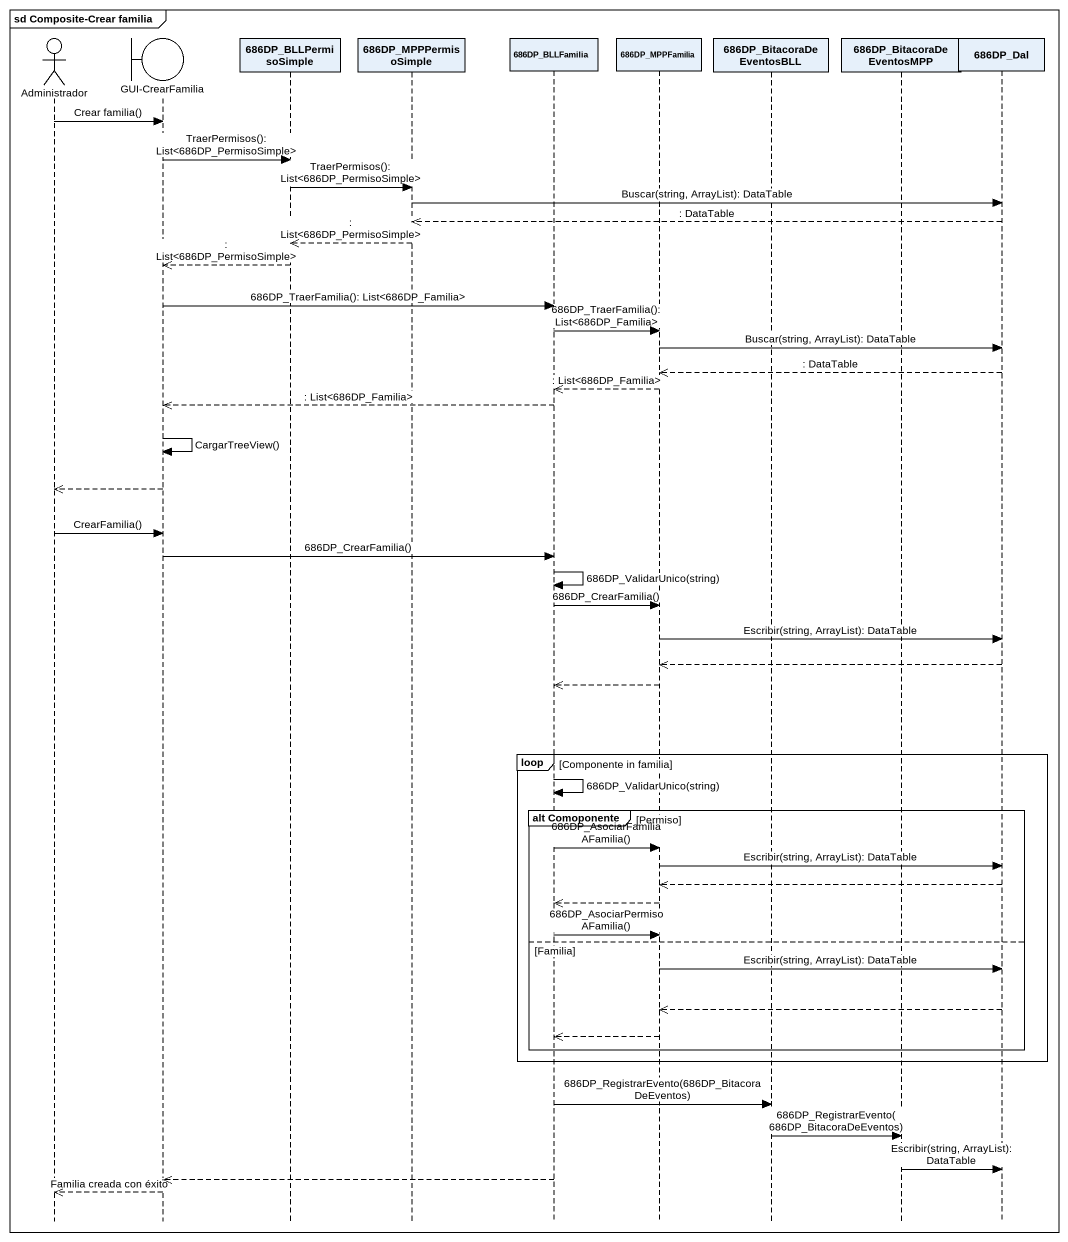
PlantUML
@startuml
mainframe sd Composite-Crear familia
hide footbox
actor Administrador
boundary "GUI-CrearFamilia" as GUI_CrearFamilia
participant "686DP_BLLPermisoSimple" as c686DP_BLLPermisoSimple
participant "686DP_MPPPermisoSimple" as c686DP_MPPPermisoSimple
participant "686DP_BLLFamilia" as c686DP_BLLFamilia
participant "686DP_MPPFamilia" as c686DP_MPPFamilia
participant "686DP_BitacoraDeEventosBLL" as c686DP_BitacoraDeEventosBLL
participant "686DP_BitacoraDeEventosMPP" as c686DP_BitacoraDeEventosMPP
participant "686DP_Dal" as c686DP_Dal

Administrador -> GUI_CrearFamilia : Crear familia()
GUI_CrearFamilia -> c686DP_BLLPermisoSimple : TraerPermisos(): List<686DP_PermisoSimple>
c686DP_BLLPermisoSimple -> c686DP_MPPPermisoSimple : TraerPermisos(): List<686DP_PermisoSimple>
c686DP_MPPPermisoSimple -> c686DP_Dal : Buscar(string, ArrayList): DataTable
c686DP_Dal -->> c686DP_MPPPermisoSimple : : DataTable
c686DP_MPPPermisoSimple -->> c686DP_BLLPermisoSimple : : List<686DP_PermisoSimple>
c686DP_BLLPermisoSimple -->> GUI_CrearFamilia : : List<686DP_PermisoSimple>
GUI_CrearFamilia -> c686DP_BLLFamilia : 686DP_TraerFamilia(): List<686DP_Familia>
c686DP_BLLFamilia -> c686DP_MPPFamilia : 686DP_TraerFamilia(): List<686DP_Familia>
c686DP_MPPFamilia -> c686DP_Dal : Buscar(string, ArrayList): DataTable
c686DP_Dal -->> c686DP_MPPFamilia : : DataTable
c686DP_MPPFamilia -->> c686DP_BLLFamilia : : List<686DP_Familia>
c686DP_BLLFamilia -->> GUI_CrearFamilia : : List<686DP_Familia>
GUI_CrearFamilia -> GUI_CrearFamilia : CargarTreeView()
GUI_CrearFamilia -->> Administrador
Administrador -> GUI_CrearFamilia : CrearFamilia()
GUI_CrearFamilia -> c686DP_BLLFamilia : 686DP_CrearFamilia()
c686DP_BLLFamilia -> c686DP_BLLFamilia : 686DP_ValidarUnico(string)
c686DP_BLLFamilia -> c686DP_MPPFamilia : 686DP_CrearFamilia()
c686DP_MPPFamilia -> c686DP_Dal : Escribir(string, ArrayList): DataTable
c686DP_Dal -->> c686DP_MPPFamilia
c686DP_MPPFamilia -->> c686DP_BLLFamilia
loop Componente in familia
  c686DP_BLLFamilia -> c686DP_BLLFamilia : 686DP_ValidarUnico(string)
  group alt Comoponente [Permiso]
    c686DP_BLLFamilia -> c686DP_MPPFamilia : 686DP_AsociarFamiliaAFamilia()
    c686DP_MPPFamilia -> c686DP_Dal : Escribir(string, ArrayList): DataTable
    c686DP_Dal -->> c686DP_MPPFamilia
    c686DP_MPPFamilia -->> c686DP_BLLFamilia
    c686DP_BLLFamilia -> c686DP_MPPFamilia : 686DP_AsociarPermisoAFamilia()
  else Familia
    c686DP_MPPFamilia -> c686DP_Dal : Escribir(string, ArrayList): DataTable
    c686DP_Dal -->> c686DP_MPPFamilia
    c686DP_MPPFamilia -->> c686DP_BLLFamilia
  end
end
c686DP_BLLFamilia -> c686DP_BitacoraDeEventosBLL : 686DP_RegistrarEvento(686DP_BitacoraDeEventos)
c686DP_BitacoraDeEventosBLL -> c686DP_BitacoraDeEventosMPP : 686DP_RegistrarEvento(686DP_BitacoraDeEventos)
c686DP_BitacoraDeEventosMPP -> c686DP_Dal : Escribir(string, ArrayList): DataTable
c686DP_BLLFamilia -->> GUI_CrearFamilia
GUI_CrearFamilia -->> Administrador : Familia creada con éxito
@enduml
